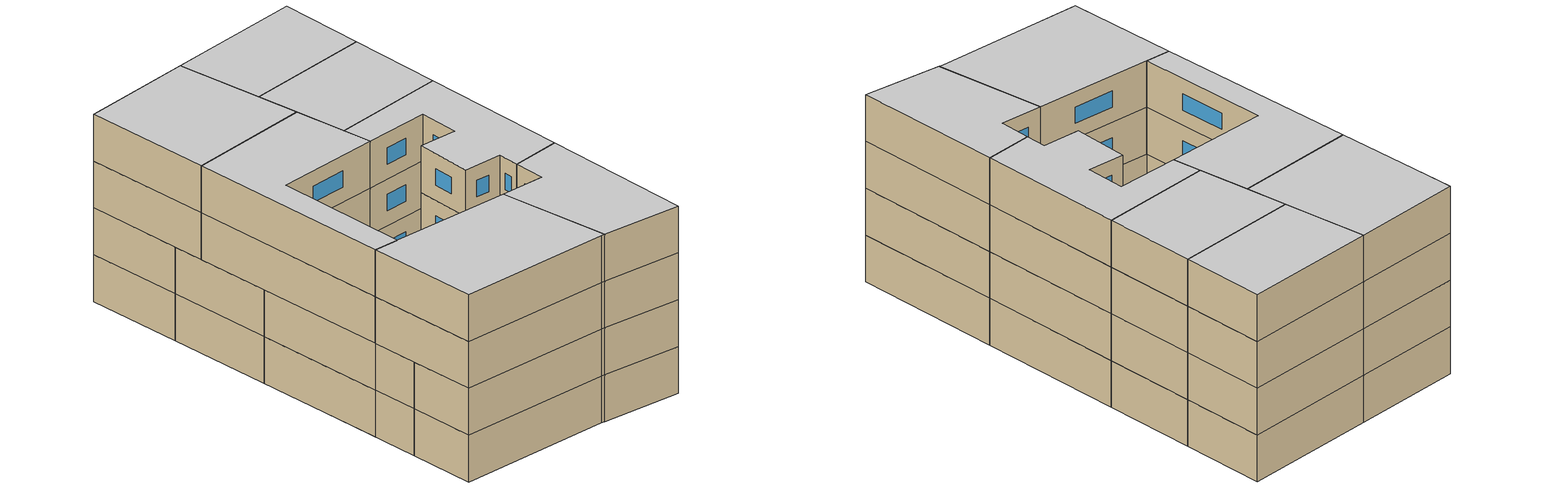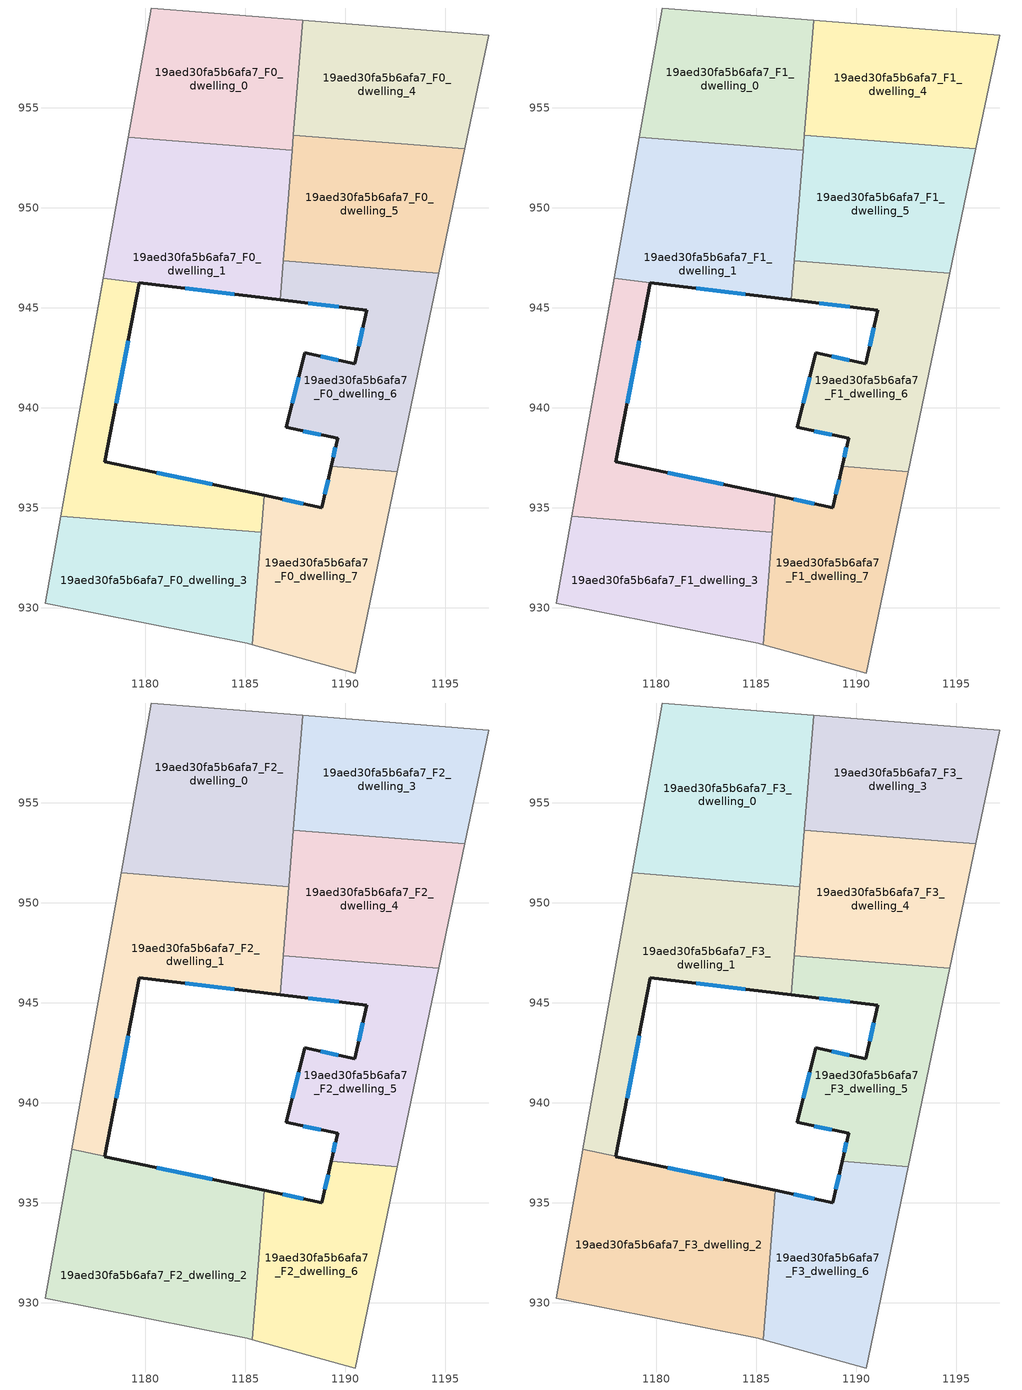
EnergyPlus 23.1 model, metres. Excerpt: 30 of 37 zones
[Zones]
19aed30fa5b6afa7_F0_dwelling_0
 floor ground (EU_floor_Construction): 1187.86,959.38 1187.34,952.88 1179.14,953.54 1180.29,960 z0
 wall adiabatic (EU_wall_Construction): 1187.86,959.38 1180.29,960 1179.14,953.54 z0:3
 wall to 19aed30fa5b6afa7_F0_dwelling_1 (EU_wall_Construction): 1179.14,953.54 1187.34,952.88 z0:3
 wall to 19aed30fa5b6afa7_F0_dwelling_4 (EU_wall_Construction): 1187.4,953.64 1187.86,959.38 z0:3
 wall to 19aed30fa5b6afa7_F0_dwelling_5 (EU_wall_Construction): 1187.34,952.88 1187.4,953.64 z0:3
19aed30fa5b6afa7_F0_dwelling_1
 floor ground (EU_floor_Construction): 1187.34,952.88 1186.73,945.41 1179.7,946.27 1177.9,946.48 1176.32,937.66 1179.14,953.54 z0
 wall outside (EU_wall_Construction): 1179.7,946.27 1186.73,945.41 z0:3
 wall to 19aed30fa5b6afa7_F0_dwelling_2 (EU_wall_Construction): 1177.9,946.48 1179.7,946.26 z0:3
 wall adiabatic (EU_wall_Construction): 1176.32,937.66 1177.9,946.48 / 1179.14,953.54 1176.32,937.67 z0:3
 wall to 19aed30fa5b6afa7_F0_dwelling_5 (EU_wall_Construction): 1186.89,947.37 1187.34,952.88 z0:3
 wall to 19aed30fa5b6afa7_F0_dwelling_6 (EU_wall_Construction): 1186.73,945.41 1186.89,947.37 z0:3
 window (EU_Window_Construction): 1181.99,945.99 1184.45,945.69 z0.98:2.02
19aed30fa5b6afa7_F0_dwelling_2
 floor ground (EU_floor_Construction): 1179.7,946.26 1177.97,937.32 1185.94,935.63 1185.79,933.78 1175.78,934.59 1177.9,946.48 z0
 wall outside (EU_wall_Construction): 1185.94,935.63 1177.97,937.32 1179.7,946.26 z0:3
 wall to 19aed30fa5b6afa7_F0_dwelling_3 (EU_wall_Construction): 1175.78,934.59 1185.79,933.78 z0:3
 wall adiabatic (EU_wall_Construction): 1177.9,946.48 1175.78,934.59 z0:3
 wall to 19aed30fa5b6afa7_F0_dwelling_7 (EU_wall_Construction): 1185.79,933.78 1185.94,935.63 z0:3
 window (EU_Window_Construction): 1178.53,940.23 1179.14,943.35 / 1183.35,936.18 1180.56,936.77 z0.98:2.02
19aed30fa5b6afa7_F0_dwelling_3
 floor ground (EU_floor_Construction): 1185.79,933.78 1185.34,928.16 1185.08,928.23 1175,930.24 1175.78,934.59 z0
 wall adiabatic (EU_wall_Construction): 1175.78,934.59 1175,930.24 1185.08,928.23 1185.34,928.16 z0:3
 wall to 19aed30fa5b6afa7_F0_dwelling_7 (EU_wall_Construction): 1185.34,928.16 1185.79,933.78 z0:3
19aed30fa5b6afa7_F0_dwelling_4
 floor ground (EU_floor_Construction): 1197.15,958.63 1195.96,952.95 1187.4,953.64 1187.86,959.38 z0
 wall adiabatic (EU_wall_Construction): 1195.96,952.95 1197.15,958.63 1187.86,959.38 z0:3
 wall to 19aed30fa5b6afa7_F0_dwelling_5 (EU_wall_Construction): 1187.4,953.64 1195.96,952.95 z0:3
19aed30fa5b6afa7_F0_dwelling_5
 floor ground (EU_floor_Construction): 1195.96,952.95 1194.66,946.74 1186.89,947.37 1187.4,953.64 z0
 wall adiabatic (EU_wall_Construction): 1194.66,946.74 1195.96,952.95 z0:3
 wall to 19aed30fa5b6afa7_F0_dwelling_6 (EU_wall_Construction): 1186.89,947.37 1194.66,946.74 z0:3
19aed30fa5b6afa7_F0_dwelling_6
 floor ground (EU_floor_Construction): 1194.66,946.74 1192.59,936.82 1189.29,937.08 1189.6,938.47 1187.05,939.03 1187.95,942.75 1190.46,942.22 1191.07,944.88 1186.73,945.41 1186.89,947.37 z0
 wall outside (EU_wall_Construction): 1186.73,945.41 1191.07,944.88 1190.46,942.22 1187.95,942.75 1187.05,939.03 1189.6,938.47 1189.29,937.08 z0:3
 wall adiabatic (EU_wall_Construction): 1192.59,936.82 1194.66,946.74 z0:3
 wall to 19aed30fa5b6afa7_F0_dwelling_7 (EU_wall_Construction): 1189.29,937.08 1192.59,936.82 z0:3
 window (EU_Window_Construction): 1187.88,938.85 1188.77,938.65 / 1187.66,941.54 1187.34,940.24 / 1189.64,942.39 1188.77,942.58 / 1190.87,944.01 1190.66,943.08 / 1188.14,945.23 1189.66,945.05 / 1189.5,938.02 1189.39,937.54 z0.98:2.02
19aed30fa5b6afa7_F0_dwelling_7
 floor ground (EU_floor_Construction): 1192.59,936.82 1190.48,926.75 1185.34,928.16 1185.94,935.63 1188.81,935.02 1189.29,937.08 z0
 wall outside (EU_wall_Construction): 1189.29,937.08 1188.81,935.02 1185.94,935.63 z0:3
 wall adiabatic (EU_wall_Construction): 1185.34,928.16 1190.48,926.75 1192.59,936.82 z0:3
 window (EU_Window_Construction): 1187.88,935.22 1186.88,935.43 / 1189.13,936.41 1188.97,935.69 z0.98:2.02
19aed30fa5b6afa7_F1_dwelling_0
 floor to 19aed30fa5b6afa7_F0_dwelling_0 (EU_floor_Construction): 1187.86,959.38 1187.34,952.88 1179.14,953.54 1180.29,960 z3
 wall adiabatic (EU_wall_Construction): 1187.86,959.38 1180.29,960 1179.14,953.54 z3:6
 wall to 19aed30fa5b6afa7_F1_dwelling_1 (EU_wall_Construction): 1179.14,953.54 1187.34,952.88 z3:6
 wall to 19aed30fa5b6afa7_F1_dwelling_4 (EU_wall_Construction): 1187.4,953.64 1187.86,959.38 z3:6
 wall to 19aed30fa5b6afa7_F1_dwelling_5 (EU_wall_Construction): 1187.34,952.88 1187.4,953.64 z3:6
19aed30fa5b6afa7_F1_dwelling_1
 floor to 19aed30fa5b6afa7_F0_dwelling_1 (EU_floor_Construction): 1187.34,952.88 1186.73,945.41 1179.7,946.26 1177.9,946.48 1176.32,937.67 1179.14,953.54 z3
 wall outside (EU_wall_Construction): 1179.7,946.27 1186.73,945.41 z3:6
 wall to 19aed30fa5b6afa7_F1_dwelling_2 (EU_wall_Construction): 1177.9,946.48 1179.7,946.26 z3:6
 wall adiabatic (EU_wall_Construction): 1176.32,937.66 1177.9,946.48 / 1179.14,953.54 1176.32,937.67 z3:6
 wall to 19aed30fa5b6afa7_F1_dwelling_5 (EU_wall_Construction): 1186.89,947.37 1187.34,952.88 z3:6
 wall to 19aed30fa5b6afa7_F1_dwelling_6 (EU_wall_Construction): 1186.73,945.41 1186.89,947.37 z3:6
 window (EU_Window_Construction): 1181.99,945.99 1184.45,945.69 z3.98:5.02
19aed30fa5b6afa7_F1_dwelling_2
 floor to 19aed30fa5b6afa7_F0_dwelling_2 (EU_floor_Construction): 1179.7,946.26 1177.97,937.32 1185.94,935.63 1185.79,933.78 1175.78,934.59 1177.9,946.48 z3
 wall outside (EU_wall_Construction): 1185.94,935.63 1177.97,937.32 1179.7,946.26 z3:6
 wall to 19aed30fa5b6afa7_F1_dwelling_3 (EU_wall_Construction): 1175.78,934.59 1185.79,933.78 z3:6
 wall adiabatic (EU_wall_Construction): 1177.9,946.48 1175.78,934.59 z3:6
 wall to 19aed30fa5b6afa7_F1_dwelling_7 (EU_wall_Construction): 1185.79,933.78 1185.94,935.63 z3:6
 window (EU_Window_Construction): 1178.53,940.23 1179.14,943.35 / 1183.35,936.18 1180.56,936.77 z3.98:5.02
19aed30fa5b6afa7_F1_dwelling_3
 floor to 19aed30fa5b6afa7_F0_dwelling_3 (EU_floor_Construction): 1185.79,933.78 1185.34,928.16 1185.08,928.23 1175,930.24 1175.78,934.59 z3
 wall adiabatic (EU_wall_Construction): 1175.78,934.59 1175,930.24 1185.08,928.23 1185.34,928.16 z3:6
 wall to 19aed30fa5b6afa7_F1_dwelling_7 (EU_wall_Construction): 1185.34,928.16 1185.79,933.78 z3:6
19aed30fa5b6afa7_F1_dwelling_4
 floor to 19aed30fa5b6afa7_F0_dwelling_4 (EU_floor_Construction): 1197.15,958.63 1195.96,952.95 1187.4,953.64 1187.86,959.38 z3
 wall adiabatic (EU_wall_Construction): 1195.96,952.95 1197.15,958.63 1187.86,959.38 z3:6
 wall to 19aed30fa5b6afa7_F1_dwelling_5 (EU_wall_Construction): 1187.4,953.64 1195.96,952.95 z3:6
19aed30fa5b6afa7_F1_dwelling_5
 floor to 19aed30fa5b6afa7_F0_dwelling_5 (EU_floor_Construction): 1195.96,952.95 1194.66,946.74 1186.89,947.37 1187.4,953.64 z3
 wall adiabatic (EU_wall_Construction): 1194.66,946.74 1195.96,952.95 z3:6
 wall to 19aed30fa5b6afa7_F1_dwelling_6 (EU_wall_Construction): 1186.89,947.37 1194.66,946.74 z3:6
19aed30fa5b6afa7_F1_dwelling_6
 floor to 19aed30fa5b6afa7_F0_dwelling_6 (EU_floor_Construction): 1194.66,946.74 1192.59,936.82 1189.29,937.08 1189.6,938.47 1187.05,939.03 1187.95,942.75 1190.46,942.22 1191.07,944.88 1186.73,945.41 1186.89,947.37 z3
 wall outside (EU_wall_Construction): 1186.73,945.41 1191.07,944.88 1190.46,942.22 1187.95,942.75 1187.05,939.03 1189.6,938.47 1189.29,937.08 z3:6
 wall adiabatic (EU_wall_Construction): 1192.59,936.82 1194.66,946.74 z3:6
 wall to 19aed30fa5b6afa7_F1_dwelling_7 (EU_wall_Construction): 1189.29,937.08 1192.59,936.82 z3:6
 window (EU_Window_Construction): 1187.88,938.85 1188.77,938.65 / 1187.66,941.54 1187.34,940.24 / 1189.64,942.39 1188.77,942.58 / 1190.87,944.01 1190.66,943.08 / 1188.14,945.23 1189.66,945.05 / 1189.5,938.02 1189.39,937.54 z3.98:5.02
19aed30fa5b6afa7_F1_dwelling_7
 floor to 19aed30fa5b6afa7_F0_dwelling_7 (EU_floor_Construction): 1192.59,936.82 1190.48,926.75 1185.34,928.16 1185.94,935.63 1188.81,935.02 1189.29,937.08 z3
 wall outside (EU_wall_Construction): 1189.29,937.08 1188.81,935.02 1185.94,935.63 z3:6
 wall adiabatic (EU_wall_Construction): 1185.34,928.16 1190.48,926.75 1192.59,936.82 z3:6
 window (EU_Window_Construction): 1187.88,935.22 1186.88,935.43 / 1189.13,936.41 1188.97,935.69 z3.98:5.02
19aed30fa5b6afa7_F2_dwelling_0
 floor to 19aed30fa5b6afa7_F1_dwelling_0 (EU_floor_Construction): 1187.86,959.38 1187.34,952.88 1179.14,953.54 1180.29,960 z6
 floor to 19aed30fa5b6afa7_F1_dwelling_1 (EU_floor_Construction): 1187.34,952.88 1187.17,950.82 1178.78,951.5 1179.14,953.54 z6
 wall adiabatic (EU_wall_Construction): 1187.86,959.38 1180.29,960 1178.78,951.5 z6:9
 wall to 19aed30fa5b6afa7_F2_dwelling_1 (EU_wall_Construction): 1178.78,951.5 1187.17,950.82 z6:9
 wall to 19aed30fa5b6afa7_F2_dwelling_3 (EU_wall_Construction): 1187.4,953.64 1187.86,959.38 z6:9
 wall to 19aed30fa5b6afa7_F2_dwelling_4 (EU_wall_Construction): 1187.17,950.82 1187.4,953.64 z6:9
19aed30fa5b6afa7_F2_dwelling_1
 floor to 19aed30fa5b6afa7_F1_dwelling_1 (EU_floor_Construction): 1187.17,950.82 1186.73,945.41 1177.9,946.48 1176.35,937.84 1178.78,951.5 z6
 floor to 19aed30fa5b6afa7_F1_dwelling_2 (EU_floor_Construction): 1179.7,946.26 1177.97,937.32 1176.32,937.67 1177.9,946.48 z6
 wall outside (EU_wall_Construction): 1177.97,937.32 1179.7,946.27 1186.73,945.41 z6:9
 wall adiabatic (EU_wall_Construction): 1178.78,951.5 1176.32,937.67 z6:9
 wall to 19aed30fa5b6afa7_F2_dwelling_2 (EU_wall_Construction): 1176.32,937.67 1177.97,937.32 z6:9
 wall to 19aed30fa5b6afa7_F2_dwelling_4 (EU_wall_Construction): 1186.89,947.37 1187.17,950.82 z6:9
 wall to 19aed30fa5b6afa7_F2_dwelling_5 (EU_wall_Construction): 1186.73,945.41 1186.89,947.37 z6:9
 window (EU_Window_Construction): 1181.99,945.99 1184.45,945.69 / 1178.53,940.23 1179.14,943.36 z6.98:8.02
19aed30fa5b6afa7_F2_dwelling_2
 floor to 19aed30fa5b6afa7_F1_dwelling_3 (EU_floor_Construction): 1185.79,933.78 1185.34,928.16 1185.08,928.23 1175,930.24 1175.78,934.59 z6
 floor to 19aed30fa5b6afa7_F1_dwelling_2 (EU_floor_Construction): 1185.94,935.63 1185.79,933.78 1175.78,934.59 1176.32,937.67 z6
 wall outside (EU_wall_Construction): 1185.94,935.63 1177.97,937.32 z6:9
 wall to 19aed30fa5b6afa7_F2_dwelling_6 (EU_wall_Construction): 1185.34,928.16 1185.94,935.63 z6:9
 wall adiabatic (EU_wall_Construction): 1176.32,937.67 1175,930.24 1185.08,928.23 1185.34,928.16 z6:9
 window (EU_Window_Construction): 1183.35,936.18 1180.56,936.77 z6.98:8.02
19aed30fa5b6afa7_F2_dwelling_3
 floor to 19aed30fa5b6afa7_F1_dwelling_4 (EU_floor_Construction): 1197.15,958.63 1195.96,952.95 1187.4,953.64 1187.86,959.38 z6
 wall adiabatic (EU_wall_Construction): 1195.96,952.95 1197.15,958.63 1187.86,959.38 z6:9
 wall to 19aed30fa5b6afa7_F2_dwelling_4 (EU_wall_Construction): 1187.4,953.64 1195.96,952.95 z6:9
19aed30fa5b6afa7_F2_dwelling_4
 floor to 19aed30fa5b6afa7_F1_dwelling_5 (EU_floor_Construction): 1195.96,952.95 1194.66,946.74 1186.89,947.37 1187.4,953.64 z6
 wall adiabatic (EU_wall_Construction): 1194.66,946.74 1195.96,952.95 z6:9
 wall to 19aed30fa5b6afa7_F2_dwelling_5 (EU_wall_Construction): 1186.89,947.37 1194.66,946.74 z6:9
19aed30fa5b6afa7_F2_dwelling_5
 floor to 19aed30fa5b6afa7_F1_dwelling_6 (EU_floor_Construction): 1194.66,946.74 1192.59,936.82 1189.29,937.08 1189.6,938.47 1187.05,939.03 1187.95,942.75 1190.46,942.22 1191.07,944.88 1186.73,945.41 1186.89,947.37 z6
 wall outside (EU_wall_Construction): 1186.73,945.41 1191.07,944.88 1190.46,942.22 1187.95,942.75 1187.05,939.03 1189.6,938.47 1189.29,937.08 z6:9
 wall adiabatic (EU_wall_Construction): 1192.59,936.82 1194.66,946.74 z6:9
 wall to 19aed30fa5b6afa7_F2_dwelling_6 (EU_wall_Construction): 1189.29,937.08 1192.59,936.82 z6:9
 window (EU_Window_Construction): 1187.88,938.85 1188.77,938.65 / 1187.66,941.54 1187.34,940.24 / 1189.64,942.39 1188.77,942.58 / 1190.87,944.01 1190.66,943.08 / 1188.14,945.23 1189.66,945.05 / 1189.5,938.02 1189.39,937.54 z6.98:8.02
19aed30fa5b6afa7_F2_dwelling_6
 floor to 19aed30fa5b6afa7_F1_dwelling_7 (EU_floor_Construction): 1192.59,936.82 1190.48,926.75 1185.34,928.16 1185.94,935.63 1188.81,935.02 1189.29,937.08 z6
 wall outside (EU_wall_Construction): 1189.29,937.08 1188.81,935.02 1185.94,935.63 z6:9
 wall adiabatic (EU_wall_Construction): 1185.34,928.16 1190.48,926.75 1192.59,936.82 z6:9
 window (EU_Window_Construction): 1187.88,935.22 1186.88,935.43 / 1189.13,936.41 1188.97,935.69 z6.98:8.02
19aed30fa5b6afa7_F3_dwelling_0
 floor to 19aed30fa5b6afa7_F2_dwelling_0 (EU_floor_Construction): 1187.86,959.38 1187.17,950.82 1178.78,951.5 1180.29,960 z9
 wall adiabatic (EU_wall_Construction): 1187.86,959.38 1180.29,960 1178.78,951.5 z9:12
 wall to 19aed30fa5b6afa7_F3_dwelling_1 (EU_wall_Construction): 1178.78,951.5 1187.17,950.82 z9:12
 wall to 19aed30fa5b6afa7_F3_dwelling_3 (EU_wall_Construction): 1187.4,953.64 1187.86,959.38 z9:12
 wall to 19aed30fa5b6afa7_F3_dwelling_4 (EU_wall_Construction): 1187.17,950.82 1187.4,953.64 z9:12
 ceiling to 19aed30fa5b6afa7_F4_dwelling_0 (EU_floor_Construction): 1187.17,950.82 1187.86,959.38 1180.29,960 1178.78,951.5 z12
19aed30fa5b6afa7_F3_dwelling_1
 floor to 19aed30fa5b6afa7_F2_dwelling_1 (EU_floor_Construction): 1187.17,950.82 1186.73,945.41 1179.7,946.27 1177.97,937.32 1176.32,937.67 1178.78,951.5 z9
 wall outside (EU_wall_Construction): 1177.97,937.32 1179.7,946.27 1186.73,945.41 z9:12
 wall adiabatic (EU_wall_Construction): 1178.78,951.5 1176.32,937.67 z9:12
 wall to 19aed30fa5b6afa7_F3_dwelling_2 (EU_wall_Construction): 1176.32,937.67 1177.97,937.32 z9:12
 wall to 19aed30fa5b6afa7_F3_dwelling_4 (EU_wall_Construction): 1186.89,947.37 1187.17,950.82 z9:12
 wall to 19aed30fa5b6afa7_F3_dwelling_5 (EU_wall_Construction): 1186.73,945.41 1186.89,947.37 z9:12
 window (EU_Window_Construction): 1181.99,945.99 1184.45,945.69 / 1178.53,940.23 1179.14,943.36 z9.98:11.02
 ceiling to 19aed30fa5b6afa7_F4_dwelling_1 (EU_floor_Construction): 1186.73,945.41 1187.17,950.82 1178.78,951.5 1176.32,937.67 1177.97,937.32 1179.7,946.27 z12
19aed30fa5b6afa7_F3_dwelling_2
 floor to 19aed30fa5b6afa7_F2_dwelling_2 (EU_floor_Construction): 1185.94,935.63 1185.34,928.16 1185.08,928.23 1175,930.24 1176.32,937.67 z9
 wall outside (EU_wall_Construction): 1185.94,935.63 1177.97,937.32 z9:12
 wall to 19aed30fa5b6afa7_F3_dwelling_6 (EU_wall_Construction): 1185.34,928.16 1185.94,935.63 z9:12
 wall adiabatic (EU_wall_Construction): 1176.32,937.67 1175,930.24 1185.08,928.23 1185.34,928.16 z9:12
 window (EU_Window_Construction): 1183.35,936.18 1180.56,936.77 z9.98:11.02
 ceiling to 19aed30fa5b6afa7_F4_dwelling_2 (EU_floor_Construction): 1185.34,928.16 1185.94,935.63 1176.32,937.67 1175,930.24 1185.08,928.23 z12
19aed30fa5b6afa7_F3_dwelling_3
 floor to 19aed30fa5b6afa7_F2_dwelling_3 (EU_floor_Construction): 1197.15,958.63 1195.96,952.95 1187.4,953.64 1187.86,959.38 z9
 wall adiabatic (EU_wall_Construction): 1195.96,952.95 1197.15,958.63 1187.86,959.38 z9:12
 wall to 19aed30fa5b6afa7_F3_dwelling_4 (EU_wall_Construction): 1187.4,953.64 1195.96,952.95 z9:12
 ceiling to 19aed30fa5b6afa7_F4_dwelling_3 (EU_floor_Construction): 1195.96,952.95 1197.15,958.63 1187.86,959.38 1187.4,953.64 z12
19aed30fa5b6afa7_F3_dwelling_4
 floor to 19aed30fa5b6afa7_F2_dwelling_4 (EU_floor_Construction): 1195.96,952.95 1194.66,946.74 1186.89,947.37 1187.4,953.64 z9
 wall adiabatic (EU_wall_Construction): 1194.66,946.74 1195.96,952.95 z9:12
 wall to 19aed30fa5b6afa7_F3_dwelling_5 (EU_wall_Construction): 1186.89,947.37 1194.66,946.74 z9:12
 ceiling to 19aed30fa5b6afa7_F4_dwelling_4 (EU_floor_Construction): 1194.66,946.74 1195.96,952.95 1187.4,953.64 1186.89,947.37 z12
19aed30fa5b6afa7_F3_dwelling_5
 floor to 19aed30fa5b6afa7_F2_dwelling_5 (EU_floor_Construction): 1194.66,946.74 1192.59,936.82 1189.29,937.08 1189.6,938.47 1187.05,939.03 1187.95,942.75 1190.46,942.22 1191.07,944.88 1186.73,945.41 1186.89,947.37 z9
 wall outside (EU_wall_Construction): 1186.73,945.41 1191.07,944.88 1190.46,942.22 1187.95,942.75 1187.05,939.03 1189.6,938.47 1189.29,937.08 z9:12
 wall adiabatic (EU_wall_Construction): 1192.59,936.82 1194.66,946.74 z9:12
 wall to 19aed30fa5b6afa7_F3_dwelling_6 (EU_wall_Construction): 1189.29,937.08 1192.59,936.82 z9:12
 window (EU_Window_Construction): 1187.88,938.85 1188.77,938.65 / 1187.66,941.54 1187.34,940.24 / 1189.64,942.39 1188.77,942.58 / 1190.87,944.01 1190.66,943.08 / 1188.14,945.23 1189.66,945.05 / 1189.5,938.02 1189.39,937.54 z9.98:11.02
 ceiling to 19aed30fa5b6afa7_F4_dwelling_5 (EU_floor_Construction): 1192.59,936.82 1194.66,946.74 1186.89,947.37 1186.73,945.41 1191.07,944.88 1190.46,942.22 1187.95,942.75 1187.05,939.03 1189.6,938.47 1189.29,937.08 z12
19aed30fa5b6afa7_F3_dwelling_6
 floor to 19aed30fa5b6afa7_F2_dwelling_6 (EU_floor_Construction): 1192.59,936.82 1190.48,926.75 1185.34,928.16 1185.94,935.63 1188.81,935.02 1189.29,937.08 z9
 wall outside (EU_wall_Construction): 1189.29,937.08 1188.81,935.02 1185.94,935.63 z9:12
 wall adiabatic (EU_wall_Construction): 1185.34,928.16 1190.48,926.75 1192.59,936.82 z9:12
 window (EU_Window_Construction): 1187.88,935.22 1186.88,935.43 / 1189.13,936.41 1188.97,935.69 z9.98:11.02
 ceiling to 19aed30fa5b6afa7_F4_dwelling_6 (EU_floor_Construction): 1190.48,926.75 1192.59,936.82 1189.29,937.08 1188.81,935.02 1185.94,935.63 1185.34,928.16 z12
[Building]
EU S2 Campaign: North Axis=0; Terrain=City; Solar Distribution=FullExterior
[Site:Location]
Bologna: Latitude=44.5; Longitude=11.25; Time Zone=1; Elevation=37
[SizingPeriod:WeatherFileDays]
AnnualSizingPeriod: Begin Month=1; Begin Day of Month=1; End Month=12; End Day of Month=31; Day of Week for Start Day=Monday; Use Weather File Daylight Saving Period=No; Use Weather File Rain and Snow Indicators=No
[MATERIAL]
EU_InternalMass_Material: Roughness=MediumRough; Thickness=0.1; Conductivity=1; Density=1800; Specific Heat=900; Thermal Absorptance=0.9; Solar Absorptance=0.7; Visible Absorptance=0.7
[MATERIAL:NOMASS] Roughness=MediumRough; Thermal Absorptance=0.9; Solar Absorptance=0.7; Visible Absorptance=0.7
Name | Thermal Resistance
EU_wall_NoMass | 0.905828
EU_floor_NoMass | 0.67114
[WINDOWMATERIAL:SIMPLEGLAZINGSYSTEM]
EU_Window_SimpleGlazing: UFactor=4.52486; Solar Heat Gain Coefficient=0.85; Visible Transmittance=0.85
[CONSTRUCTION]
EU_wall_Construction: EU_wall_NoMass
EU_floor_Construction: EU_floor_NoMass
EU_Window_Construction: EU_Window_SimpleGlazing
EU_InternalMass_Construction: EU_InternalMass_Material
[ZONE] Type=1; Multiplier=1; Ceiling Height=autocalculate; Floor Area=autocalculate; Part of Total Floor Area=Yes
Name | Volume
19aed30fa5b6afa7_F0_dwelling_0; 19aed30fa5b6afa7_F1_dwelling_0 | 154.75
19aed30fa5b6afa7_F2_dwelling_0; 19aed30fa5b6afa7_F3_dwelling_0 | 206.33
19aed30fa5b6afa7_F0_dwelling_1 | 188.099
19aed30fa5b6afa7_F1_dwelling_1 | 188.111
19aed30fa5b6afa7_F2_dwelling_1; 19aed30fa5b6afa7_F3_dwelling_1 | 183.916
19aed30fa5b6afa7_F0_dwelling_2; 19aed30fa5b6afa7_F1_dwelling_2 | 121.356
19aed30fa5b6afa7_F2_dwelling_2; 19aed30fa5b6afa7_F3_dwelling_2 | 228.714
19aed30fa5b6afa7_F0_dwelling_3; 19aed30fa5b6afa7_F1_dwelling_3 | 154.742
19aed30fa5b6afa7_F2_dwelling_3; 19aed30fa5b6afa7_F3_dwelling_3; 19aed30fa5b6afa7_F0_dwelling_4; 19aed30fa5b6afa7_F1_dwelling_4 | 154.755
19aed30fa5b6afa7_F2_dwelling_4; 19aed30fa5b6afa7_F3_dwelling_4; 19aed30fa5b6afa7_F0_dwelling_5; 19aed30fa5b6afa7_F1_dwelling_5 | 154.731
19aed30fa5b6afa7_F2_dwelling_5; 19aed30fa5b6afa7_F3_dwelling_5; 19aed30fa5b6afa7_F0_dwelling_6; 19aed30fa5b6afa7_F1_dwelling_6 | 154.752
19aed30fa5b6afa7_F2_dwelling_6; 19aed30fa5b6afa7_F3_dwelling_6; 19aed30fa5b6afa7_F0_dwelling_7; 19aed30fa5b6afa7_F1_dwelling_7 | 154.746
[INTERNALMASS] Construction=EU_InternalMass_Construction
Name | Zone or ZoneList | Surface Area
19aed30fa5b6afa7_F0_dwelling_0_EU_InternalMass | 19aed30fa5b6afa7_F0_dwelling_0 | 51.5836
19aed30fa5b6afa7_F0_dwelling_1_EU_InternalMass | 19aed30fa5b6afa7_F0_dwelling_1 | 62.726
19aed30fa5b6afa7_F0_dwelling_2_EU_InternalMass | 19aed30fa5b6afa7_F0_dwelling_2 | 40.4386
19aed30fa5b6afa7_F0_dwelling_3_EU_InternalMass | 19aed30fa5b6afa7_F0_dwelling_3 | 51.5801
19aed30fa5b6afa7_F0_dwelling_4_EU_InternalMass | 19aed30fa5b6afa7_F0_dwelling_4 | 51.585
19aed30fa5b6afa7_F0_dwelling_5_EU_InternalMass | 19aed30fa5b6afa7_F0_dwelling_5 | 51.577
19aed30fa5b6afa7_F0_dwelling_6_EU_InternalMass | 19aed30fa5b6afa7_F0_dwelling_6 | 51.5841
19aed30fa5b6afa7_F0_dwelling_7_EU_InternalMass | 19aed30fa5b6afa7_F0_dwelling_7 | 51.5819
19aed30fa5b6afa7_F1_dwelling_0_EU_InternalMass | 19aed30fa5b6afa7_F1_dwelling_0 | 51.5836
19aed30fa5b6afa7_F1_dwelling_1_EU_InternalMass | 19aed30fa5b6afa7_F1_dwelling_1 | 62.726
19aed30fa5b6afa7_F1_dwelling_2_EU_InternalMass | 19aed30fa5b6afa7_F1_dwelling_2 | 40.4386
19aed30fa5b6afa7_F1_dwelling_3_EU_InternalMass | 19aed30fa5b6afa7_F1_dwelling_3 | 51.5801
19aed30fa5b6afa7_F1_dwelling_4_EU_InternalMass | 19aed30fa5b6afa7_F1_dwelling_4 | 51.585
19aed30fa5b6afa7_F1_dwelling_5_EU_InternalMass | 19aed30fa5b6afa7_F1_dwelling_5 | 51.577
19aed30fa5b6afa7_F1_dwelling_6_EU_InternalMass | 19aed30fa5b6afa7_F1_dwelling_6 | 51.5841
19aed30fa5b6afa7_F1_dwelling_7_EU_InternalMass | 19aed30fa5b6afa7_F1_dwelling_7 | 51.5819
19aed30fa5b6afa7_F2_dwelling_0_EU_InternalMass | 19aed30fa5b6afa7_F2_dwelling_0 | 68.7767
19aed30fa5b6afa7_F2_dwelling_1_EU_InternalMass | 19aed30fa5b6afa7_F2_dwelling_1 | 61.3055
19aed30fa5b6afa7_F2_dwelling_2_EU_InternalMass | 19aed30fa5b6afa7_F2_dwelling_2 | 76.2432
19aed30fa5b6afa7_F2_dwelling_3_EU_InternalMass | 19aed30fa5b6afa7_F2_dwelling_3 | 51.585
19aed30fa5b6afa7_F2_dwelling_4_EU_InternalMass | 19aed30fa5b6afa7_F2_dwelling_4 | 51.577
19aed30fa5b6afa7_F2_dwelling_5_EU_InternalMass | 19aed30fa5b6afa7_F2_dwelling_5 | 51.5841
19aed30fa5b6afa7_F2_dwelling_6_EU_InternalMass | 19aed30fa5b6afa7_F2_dwelling_6 | 51.5819
19aed30fa5b6afa7_F3_dwelling_0_EU_InternalMass | 19aed30fa5b6afa7_F3_dwelling_0 | 68.7767
19aed30fa5b6afa7_F3_dwelling_1_EU_InternalMass | 19aed30fa5b6afa7_F3_dwelling_1 | 61.3055
19aed30fa5b6afa7_F3_dwelling_2_EU_InternalMass | 19aed30fa5b6afa7_F3_dwelling_2 | 76.2432
19aed30fa5b6afa7_F3_dwelling_3_EU_InternalMass | 19aed30fa5b6afa7_F3_dwelling_3 | 51.585
19aed30fa5b6afa7_F3_dwelling_4_EU_InternalMass | 19aed30fa5b6afa7_F3_dwelling_4 | 51.577
19aed30fa5b6afa7_F3_dwelling_5_EU_InternalMass | 19aed30fa5b6afa7_F3_dwelling_5 | 51.5841
19aed30fa5b6afa7_F3_dwelling_6_EU_InternalMass | 19aed30fa5b6afa7_F3_dwelling_6 | 51.5819
[OTHEREQUIPMENT] Fuel Type=Electricity; Design Level Calculation Method=Watts/Area; Power per Zone Floor Area=1; Fraction Latent=0; Fraction Radiant=0; Fraction Lost=0; Carbon Dioxide Generation Rate=0; EndUse Subcategory=EU_Step8_InternalGains
Name | Zone or ZoneList or Space or SpaceList | Schedule
EU_Step8_InternalGain_19aed30fa5b6afa7_F0_dwelling_0_f000 | 19aed30fa5b6afa7_F0_dwelling_0 | EU_Step8_GainSchedule_19aed30fa5b6afa7_F0_dwelling_0_f000
EU_Step8_InternalGain_19aed30fa5b6afa7_F0_dwelling_1_f000 | 19aed30fa5b6afa7_F0_dwelling_1 | EU_Step8_GainSchedule_19aed30fa5b6afa7_F0_dwelling_1_f000
EU_Step8_InternalGain_19aed30fa5b6afa7_F0_dwelling_2_f000 | 19aed30fa5b6afa7_F0_dwelling_2 | EU_Step8_GainSchedule_19aed30fa5b6afa7_F0_dwelling_2_f000
EU_Step8_InternalGain_19aed30fa5b6afa7_F0_dwelling_3_f000 | 19aed30fa5b6afa7_F0_dwelling_3 | EU_Step8_GainSchedule_19aed30fa5b6afa7_F0_dwelling_3_f000
EU_Step8_InternalGain_19aed30fa5b6afa7_F0_dwelling_4_f000 | 19aed30fa5b6afa7_F0_dwelling_4 | EU_Step8_GainSchedule_19aed30fa5b6afa7_F0_dwelling_4_f000
EU_Step8_InternalGain_19aed30fa5b6afa7_F0_dwelling_5_f000 | 19aed30fa5b6afa7_F0_dwelling_5 | EU_Step8_GainSchedule_19aed30fa5b6afa7_F0_dwelling_5_f000
EU_Step8_InternalGain_19aed30fa5b6afa7_F0_dwelling_6_f000 | 19aed30fa5b6afa7_F0_dwelling_6 | EU_Step8_GainSchedule_19aed30fa5b6afa7_F0_dwelling_6_f000
EU_Step8_InternalGain_19aed30fa5b6afa7_F0_dwelling_7_f000 | 19aed30fa5b6afa7_F0_dwelling_7 | EU_Step8_GainSchedule_19aed30fa5b6afa7_F0_dwelling_7_f000
EU_Step8_InternalGain_19aed30fa5b6afa7_F1_dwelling_0_f000 | 19aed30fa5b6afa7_F1_dwelling_0 | EU_Step8_GainSchedule_19aed30fa5b6afa7_F1_dwelling_0_f000
EU_Step8_InternalGain_19aed30fa5b6afa7_F1_dwelling_1_f000 | 19aed30fa5b6afa7_F1_dwelling_1 | EU_Step8_GainSchedule_19aed30fa5b6afa7_F1_dwelling_1_f000
EU_Step8_InternalGain_19aed30fa5b6afa7_F1_dwelling_2_f000 | 19aed30fa5b6afa7_F1_dwelling_2 | EU_Step8_GainSchedule_19aed30fa5b6afa7_F1_dwelling_2_f000
EU_Step8_InternalGain_19aed30fa5b6afa7_F1_dwelling_3_f000 | 19aed30fa5b6afa7_F1_dwelling_3 | EU_Step8_GainSchedule_19aed30fa5b6afa7_F1_dwelling_3_f000
EU_Step8_InternalGain_19aed30fa5b6afa7_F1_dwelling_4_f000 | 19aed30fa5b6afa7_F1_dwelling_4 | EU_Step8_GainSchedule_19aed30fa5b6afa7_F1_dwelling_4_f000
EU_Step8_InternalGain_19aed30fa5b6afa7_F1_dwelling_5_f000 | 19aed30fa5b6afa7_F1_dwelling_5 | EU_Step8_GainSchedule_19aed30fa5b6afa7_F1_dwelling_5_f000
EU_Step8_InternalGain_19aed30fa5b6afa7_F1_dwelling_6_f000 | 19aed30fa5b6afa7_F1_dwelling_6 | EU_Step8_GainSchedule_19aed30fa5b6afa7_F1_dwelling_6_f000
EU_Step8_InternalGain_19aed30fa5b6afa7_F1_dwelling_7_f000 | 19aed30fa5b6afa7_F1_dwelling_7 | EU_Step8_GainSchedule_19aed30fa5b6afa7_F1_dwelling_7_f000
EU_Step8_InternalGain_19aed30fa5b6afa7_F2_dwelling_0_f000 | 19aed30fa5b6afa7_F2_dwelling_0 | EU_Step8_GainSchedule_19aed30fa5b6afa7_F2_dwelling_0_f000
EU_Step8_InternalGain_19aed30fa5b6afa7_F2_dwelling_1_f000 | 19aed30fa5b6afa7_F2_dwelling_1 | EU_Step8_GainSchedule_19aed30fa5b6afa7_F2_dwelling_1_f000
EU_Step8_InternalGain_19aed30fa5b6afa7_F2_dwelling_2_f000 | 19aed30fa5b6afa7_F2_dwelling_2 | EU_Step8_GainSchedule_19aed30fa5b6afa7_F2_dwelling_2_f000
EU_Step8_InternalGain_19aed30fa5b6afa7_F2_dwelling_3_f000 | 19aed30fa5b6afa7_F2_dwelling_3 | EU_Step8_GainSchedule_19aed30fa5b6afa7_F2_dwelling_3_f000
EU_Step8_InternalGain_19aed30fa5b6afa7_F2_dwelling_4_f000 | 19aed30fa5b6afa7_F2_dwelling_4 | EU_Step8_GainSchedule_19aed30fa5b6afa7_F2_dwelling_4_f000
EU_Step8_InternalGain_19aed30fa5b6afa7_F2_dwelling_5_f000 | 19aed30fa5b6afa7_F2_dwelling_5 | EU_Step8_GainSchedule_19aed30fa5b6afa7_F2_dwelling_5_f000
EU_Step8_InternalGain_19aed30fa5b6afa7_F2_dwelling_6_f000 | 19aed30fa5b6afa7_F2_dwelling_6 | EU_Step8_GainSchedule_19aed30fa5b6afa7_F2_dwelling_6_f000
EU_Step8_InternalGain_19aed30fa5b6afa7_F3_dwelling_0_f000 | 19aed30fa5b6afa7_F3_dwelling_0 | EU_Step8_GainSchedule_19aed30fa5b6afa7_F3_dwelling_0_f000
EU_Step8_InternalGain_19aed30fa5b6afa7_F3_dwelling_1_f000 | 19aed30fa5b6afa7_F3_dwelling_1 | EU_Step8_GainSchedule_19aed30fa5b6afa7_F3_dwelling_1_f000
EU_Step8_InternalGain_19aed30fa5b6afa7_F3_dwelling_2_f000 | 19aed30fa5b6afa7_F3_dwelling_2 | EU_Step8_GainSchedule_19aed30fa5b6afa7_F3_dwelling_2_f000
EU_Step8_InternalGain_19aed30fa5b6afa7_F3_dwelling_3_f000 | 19aed30fa5b6afa7_F3_dwelling_3 | EU_Step8_GainSchedule_19aed30fa5b6afa7_F3_dwelling_3_f000
EU_Step8_InternalGain_19aed30fa5b6afa7_F3_dwelling_4_f000 | 19aed30fa5b6afa7_F3_dwelling_4 | EU_Step8_GainSchedule_19aed30fa5b6afa7_F3_dwelling_4_f000
EU_Step8_InternalGain_19aed30fa5b6afa7_F3_dwelling_5_f000 | 19aed30fa5b6afa7_F3_dwelling_5 | EU_Step8_GainSchedule_19aed30fa5b6afa7_F3_dwelling_5_f000
EU_Step8_InternalGain_19aed30fa5b6afa7_F3_dwelling_6_f000 | 19aed30fa5b6afa7_F3_dwelling_6 | EU_Step8_GainSchedule_19aed30fa5b6afa7_F3_dwelling_6_f000
[ZONEVENTILATION:DESIGNFLOWRATE] Schedule=EU_AlwaysOn; Design Flow Rate Calculation Method=AirChanges/Hour; Air Changes per Hour=0.73129; Ventilation Type=Natural; Fan Pressure Rise=0; Fan Total Efficiency=1; Constant Term Coefficient=1; Temperature Term Coefficient=0; Velocity Term Coefficient=0; Velocity Squared Term Coefficient=0; Minimum Indoor Temperature=-100; Maximum Indoor Temperature=100; Delta Temperature=-100; Minimum Outdoor Temperature=-100; Maximum Outdoor Temperature=100; Maximum Wind Speed=40
Name | Zone or ZoneList or Space or SpaceList
EU_ConstantAir_19aed30fa5b6afa7_F0_dwelling_0 | 19aed30fa5b6afa7_F0_dwelling_0
EU_ConstantAir_19aed30fa5b6afa7_F0_dwelling_1 | 19aed30fa5b6afa7_F0_dwelling_1
EU_ConstantAir_19aed30fa5b6afa7_F0_dwelling_2 | 19aed30fa5b6afa7_F0_dwelling_2
EU_ConstantAir_19aed30fa5b6afa7_F0_dwelling_3 | 19aed30fa5b6afa7_F0_dwelling_3
EU_ConstantAir_19aed30fa5b6afa7_F0_dwelling_4 | 19aed30fa5b6afa7_F0_dwelling_4
EU_ConstantAir_19aed30fa5b6afa7_F0_dwelling_5 | 19aed30fa5b6afa7_F0_dwelling_5
EU_ConstantAir_19aed30fa5b6afa7_F0_dwelling_6 | 19aed30fa5b6afa7_F0_dwelling_6
EU_ConstantAir_19aed30fa5b6afa7_F0_dwelling_7 | 19aed30fa5b6afa7_F0_dwelling_7
EU_ConstantAir_19aed30fa5b6afa7_F1_dwelling_0 | 19aed30fa5b6afa7_F1_dwelling_0
EU_ConstantAir_19aed30fa5b6afa7_F1_dwelling_1 | 19aed30fa5b6afa7_F1_dwelling_1
EU_ConstantAir_19aed30fa5b6afa7_F1_dwelling_2 | 19aed30fa5b6afa7_F1_dwelling_2
EU_ConstantAir_19aed30fa5b6afa7_F1_dwelling_3 | 19aed30fa5b6afa7_F1_dwelling_3
EU_ConstantAir_19aed30fa5b6afa7_F1_dwelling_4 | 19aed30fa5b6afa7_F1_dwelling_4
EU_ConstantAir_19aed30fa5b6afa7_F1_dwelling_5 | 19aed30fa5b6afa7_F1_dwelling_5
EU_ConstantAir_19aed30fa5b6afa7_F1_dwelling_6 | 19aed30fa5b6afa7_F1_dwelling_6
EU_ConstantAir_19aed30fa5b6afa7_F1_dwelling_7 | 19aed30fa5b6afa7_F1_dwelling_7
EU_ConstantAir_19aed30fa5b6afa7_F2_dwelling_0 | 19aed30fa5b6afa7_F2_dwelling_0
EU_ConstantAir_19aed30fa5b6afa7_F2_dwelling_1 | 19aed30fa5b6afa7_F2_dwelling_1
EU_ConstantAir_19aed30fa5b6afa7_F2_dwelling_2 | 19aed30fa5b6afa7_F2_dwelling_2
EU_ConstantAir_19aed30fa5b6afa7_F2_dwelling_3 | 19aed30fa5b6afa7_F2_dwelling_3
EU_ConstantAir_19aed30fa5b6afa7_F2_dwelling_4 | 19aed30fa5b6afa7_F2_dwelling_4
EU_ConstantAir_19aed30fa5b6afa7_F2_dwelling_5 | 19aed30fa5b6afa7_F2_dwelling_5
EU_ConstantAir_19aed30fa5b6afa7_F2_dwelling_6 | 19aed30fa5b6afa7_F2_dwelling_6
EU_ConstantAir_19aed30fa5b6afa7_F3_dwelling_0 | 19aed30fa5b6afa7_F3_dwelling_0
EU_ConstantAir_19aed30fa5b6afa7_F3_dwelling_1 | 19aed30fa5b6afa7_F3_dwelling_1
EU_ConstantAir_19aed30fa5b6afa7_F3_dwelling_2 | 19aed30fa5b6afa7_F3_dwelling_2
EU_ConstantAir_19aed30fa5b6afa7_F3_dwelling_3 | 19aed30fa5b6afa7_F3_dwelling_3
EU_ConstantAir_19aed30fa5b6afa7_F3_dwelling_4 | 19aed30fa5b6afa7_F3_dwelling_4
EU_ConstantAir_19aed30fa5b6afa7_F3_dwelling_5 | 19aed30fa5b6afa7_F3_dwelling_5
EU_ConstantAir_19aed30fa5b6afa7_F3_dwelling_6 | 19aed30fa5b6afa7_F3_dwelling_6
[HVACTEMPLATE:THERMOSTAT] Constant Heating Setpoint=20; Constant Cooling Setpoint=50
EU_HeatOnly_19aed30fa5b6afa7_F0_dwelling_0; EU_HeatOnly_19aed30fa5b6afa7_F0_dwelling_1; EU_HeatOnly_19aed30fa5b6afa7_F0_dwelling_2; EU_HeatOnly_19aed30fa5b6afa7_F0_dwelling_3; EU_HeatOnly_19aed30fa5b6afa7_F0_dwelling_4; EU_HeatOnly_19aed30fa5b6afa7_F0_dwelling_5; EU_HeatOnly_19aed30fa5b6afa7_F0_dwelling_6; EU_HeatOnly_19aed30fa5b6afa7_F0_dwelling_7; EU_HeatOnly_19aed30fa5b6afa7_F1_dwelling_0; EU_HeatOnly_19aed30fa5b6afa7_F1_dwelling_1; EU_HeatOnly_19aed30fa5b6afa7_F1_dwelling_2; EU_HeatOnly_19aed30fa5b6afa7_F1_dwelling_3; EU_HeatOnly_19aed30fa5b6afa7_F1_dwelling_4; EU_HeatOnly_19aed30fa5b6afa7_F1_dwelling_5; EU_HeatOnly_19aed30fa5b6afa7_F1_dwelling_6; EU_HeatOnly_19aed30fa5b6afa7_F1_dwelling_7; EU_HeatOnly_19aed30fa5b6afa7_F2_dwelling_0; EU_HeatOnly_19aed30fa5b6afa7_F2_dwelling_1; EU_HeatOnly_19aed30fa5b6afa7_F2_dwelling_2; EU_HeatOnly_19aed30fa5b6afa7_F2_dwelling_3; EU_HeatOnly_19aed30fa5b6afa7_F2_dwelling_4; EU_HeatOnly_19aed30fa5b6afa7_F2_dwelling_5; EU_HeatOnly_19aed30fa5b6afa7_F2_dwelling_6; EU_HeatOnly_19aed30fa5b6afa7_F3_dwelling_0; EU_HeatOnly_19aed30fa5b6afa7_F3_dwelling_1; EU_HeatOnly_19aed30fa5b6afa7_F3_dwelling_2; EU_HeatOnly_19aed30fa5b6afa7_F3_dwelling_3; EU_HeatOnly_19aed30fa5b6afa7_F3_dwelling_4; EU_HeatOnly_19aed30fa5b6afa7_F3_dwelling_5; EU_HeatOnly_19aed30fa5b6afa7_F3_dwelling_6; EU_HeatOnly_19aed30fa5b6afa7_F4_dwelling_0; EU_HeatOnly_19aed30fa5b6afa7_F4_dwelling_1; EU_HeatOnly_19aed30fa5b6afa7_F4_dwelling_2; EU_HeatOnly_19aed30fa5b6afa7_F4_dwelling_3; EU_HeatOnly_19aed30fa5b6afa7_F4_dwelling_4; EU_HeatOnly_19aed30fa5b6afa7_F4_dwelling_5; EU_HeatOnly_19aed30fa5b6afa7_F4_dwelling_6
[HVACTEMPLATE:ZONE:IDEALLOADSAIRSYSTEM] System Availability Schedule=EU_AlwaysOn; Maximum Heating Supply Air Temperature=50; Minimum Cooling Supply Air Temperature=13; Maximum Heating Supply Air Humidity Ratio=0.0156; Minimum Cooling Supply Air Humidity Ratio=0.0077; Heating Limit=NoLimit; Cooling Limit=NoLimit; Heating Availability Schedule=EU_AlwaysOn; Cooling Availability Schedule=EU_CoolingOff; Dehumidification Control Type=ConstantSensibleHeatRatio; Cooling Sensible Heat Ratio=0.7; Dehumidification Setpoint=60; Humidification Control Type=None; Humidification Setpoint=30; Outdoor Air Method=None; Outdoor Air Flow Rate per Person=0.00944; Outdoor Air Flow Rate per Zone Floor Area=0; Outdoor Air Flow Rate per Zone=0; Demand Controlled Ventilation Type=None; Outdoor Air Economizer Type=NoEconomizer; Heat Recovery Type=None; Sensible Heat Recovery Effectiveness=0.7; Latent Heat Recovery Effectiveness=0.65
Name | Template Thermostat
19aed30fa5b6afa7_F0_dwelling_0 | EU_HeatOnly_19aed30fa5b6afa7_F0_dwelling_0
19aed30fa5b6afa7_F0_dwelling_1 | EU_HeatOnly_19aed30fa5b6afa7_F0_dwelling_1
19aed30fa5b6afa7_F0_dwelling_2 | EU_HeatOnly_19aed30fa5b6afa7_F0_dwelling_2
19aed30fa5b6afa7_F0_dwelling_3 | EU_HeatOnly_19aed30fa5b6afa7_F0_dwelling_3
19aed30fa5b6afa7_F0_dwelling_4 | EU_HeatOnly_19aed30fa5b6afa7_F0_dwelling_4
19aed30fa5b6afa7_F0_dwelling_5 | EU_HeatOnly_19aed30fa5b6afa7_F0_dwelling_5
19aed30fa5b6afa7_F0_dwelling_6 | EU_HeatOnly_19aed30fa5b6afa7_F0_dwelling_6
19aed30fa5b6afa7_F0_dwelling_7 | EU_HeatOnly_19aed30fa5b6afa7_F0_dwelling_7
19aed30fa5b6afa7_F1_dwelling_0 | EU_HeatOnly_19aed30fa5b6afa7_F1_dwelling_0
19aed30fa5b6afa7_F1_dwelling_1 | EU_HeatOnly_19aed30fa5b6afa7_F1_dwelling_1
19aed30fa5b6afa7_F1_dwelling_2 | EU_HeatOnly_19aed30fa5b6afa7_F1_dwelling_2
19aed30fa5b6afa7_F1_dwelling_3 | EU_HeatOnly_19aed30fa5b6afa7_F1_dwelling_3
19aed30fa5b6afa7_F1_dwelling_4 | EU_HeatOnly_19aed30fa5b6afa7_F1_dwelling_4
19aed30fa5b6afa7_F1_dwelling_5 | EU_HeatOnly_19aed30fa5b6afa7_F1_dwelling_5
19aed30fa5b6afa7_F1_dwelling_6 | EU_HeatOnly_19aed30fa5b6afa7_F1_dwelling_6
19aed30fa5b6afa7_F1_dwelling_7 | EU_HeatOnly_19aed30fa5b6afa7_F1_dwelling_7
19aed30fa5b6afa7_F2_dwelling_0 | EU_HeatOnly_19aed30fa5b6afa7_F2_dwelling_0
19aed30fa5b6afa7_F2_dwelling_1 | EU_HeatOnly_19aed30fa5b6afa7_F2_dwelling_1
19aed30fa5b6afa7_F2_dwelling_2 | EU_HeatOnly_19aed30fa5b6afa7_F2_dwelling_2
19aed30fa5b6afa7_F2_dwelling_3 | EU_HeatOnly_19aed30fa5b6afa7_F2_dwelling_3
19aed30fa5b6afa7_F2_dwelling_4 | EU_HeatOnly_19aed30fa5b6afa7_F2_dwelling_4
19aed30fa5b6afa7_F2_dwelling_5 | EU_HeatOnly_19aed30fa5b6afa7_F2_dwelling_5
19aed30fa5b6afa7_F2_dwelling_6 | EU_HeatOnly_19aed30fa5b6afa7_F2_dwelling_6
19aed30fa5b6afa7_F3_dwelling_0 | EU_HeatOnly_19aed30fa5b6afa7_F3_dwelling_0
19aed30fa5b6afa7_F3_dwelling_1 | EU_HeatOnly_19aed30fa5b6afa7_F3_dwelling_1
19aed30fa5b6afa7_F3_dwelling_2 | EU_HeatOnly_19aed30fa5b6afa7_F3_dwelling_2
19aed30fa5b6afa7_F3_dwelling_3 | EU_HeatOnly_19aed30fa5b6afa7_F3_dwelling_3
19aed30fa5b6afa7_F3_dwelling_4 | EU_HeatOnly_19aed30fa5b6afa7_F3_dwelling_4
19aed30fa5b6afa7_F3_dwelling_5 | EU_HeatOnly_19aed30fa5b6afa7_F3_dwelling_5
19aed30fa5b6afa7_F3_dwelling_6 | EU_HeatOnly_19aed30fa5b6afa7_F3_dwelling_6
[SIZING:ZONE] Zone Cooling Design Supply Air Temperature Input Method=SupplyAirTemperature; Zone Cooling Design Supply Air Temperature=13; Zone Heating Design Supply Air Temperature Input Method=SupplyAirTemperature; Zone Heating Design Supply Air Temperature=50; Zone Cooling Design Supply Air Humidity Ratio=0.008; Zone Heating Design Supply Air Humidity Ratio=0.008; Cooling Design Air Flow Method=DesignDay; Cooling Design Air Flow Rate=0; Cooling Minimum Air Flow per Zone Floor Area=0.000762; Cooling Minimum Air Flow=0; Cooling Minimum Air Flow Fraction=0.2; Heating Design Air Flow Method=DesignDay; Heating Design Air Flow Rate=0; Heating Maximum Air Flow per Zone Floor Area=0.002032; Heating Maximum Air Flow=0.141576; Heating Maximum Air Flow Fraction=0.3; Account for Dedicated Outdoor Air System=No; Dedicated Outdoor Air System Control Strategy=NeutralSupplyAir; Dedicated Outdoor Air Low Setpoint Temperature for Design=autosize; Dedicated Outdoor Air High Setpoint Temperature for Design=autosize; Zone Load Sizing Method=Sensible Load Only No Latent Load; Zone Latent Cooling Design Supply Air Humidity Ratio Input Method=HumidityRatioDifference; Zone Cooling Design Supply Air Humidity Ratio Difference=0.005; Zone Latent Heating Design Supply Air Humidity Ratio Input Method=HumidityRatioDifference; Zone Humidification Design Supply Air Humidity Ratio Difference=0.005
19aed30fa5b6afa7_F0_dwelling_0; 19aed30fa5b6afa7_F0_dwelling_1; 19aed30fa5b6afa7_F0_dwelling_2; 19aed30fa5b6afa7_F0_dwelling_3; 19aed30fa5b6afa7_F0_dwelling_4; 19aed30fa5b6afa7_F0_dwelling_5; 19aed30fa5b6afa7_F0_dwelling_6; 19aed30fa5b6afa7_F0_dwelling_7; 19aed30fa5b6afa7_F1_dwelling_0; 19aed30fa5b6afa7_F1_dwelling_1; 19aed30fa5b6afa7_F1_dwelling_2; 19aed30fa5b6afa7_F1_dwelling_3; 19aed30fa5b6afa7_F1_dwelling_4; 19aed30fa5b6afa7_F1_dwelling_5; 19aed30fa5b6afa7_F1_dwelling_6; 19aed30fa5b6afa7_F1_dwelling_7; 19aed30fa5b6afa7_F2_dwelling_0; 19aed30fa5b6afa7_F2_dwelling_1; 19aed30fa5b6afa7_F2_dwelling_2; 19aed30fa5b6afa7_F2_dwelling_3; 19aed30fa5b6afa7_F2_dwelling_4; 19aed30fa5b6afa7_F2_dwelling_5; 19aed30fa5b6afa7_F2_dwelling_6; 19aed30fa5b6afa7_F3_dwelling_0; 19aed30fa5b6afa7_F3_dwelling_1; 19aed30fa5b6afa7_F3_dwelling_2; 19aed30fa5b6afa7_F3_dwelling_3; 19aed30fa5b6afa7_F3_dwelling_4; 19aed30fa5b6afa7_F3_dwelling_5; 19aed30fa5b6afa7_F3_dwelling_6
[SCHEDULE:CONSTANT]
Name | Hourly Value
EU_AlwaysOn | 1
EU_CoolingOff | 0
[SCHEDULE:FILE] Column Number=1; Rows to Skip at Top=0; Number of Hours of Data=8760; Column Separator=Comma; Interpolate to Timestep=No; Minutes per Item=60; Adjust Schedule for Daylight Savings=Yes
Name | File
EU_Step8_GainSchedule_19aed30fa5b6afa7_F0_dwelling_0_f000 | ../../schedules/19aed30fa5b6afa7/19aed30fa5b6afa7_F0_dwelling_0_f000_gain.csv
EU_Step8_GainSchedule_19aed30fa5b6afa7_F0_dwelling_1_f000 | ../../schedules/19aed30fa5b6afa7/19aed30fa5b6afa7_F0_dwelling_1_f000_gain.csv
EU_Step8_GainSchedule_19aed30fa5b6afa7_F0_dwelling_2_f000 | ../../schedules/19aed30fa5b6afa7/19aed30fa5b6afa7_F0_dwelling_2_f000_gain.csv
EU_Step8_GainSchedule_19aed30fa5b6afa7_F0_dwelling_3_f000 | ../../schedules/19aed30fa5b6afa7/19aed30fa5b6afa7_F0_dwelling_3_f000_gain.csv
EU_Step8_GainSchedule_19aed30fa5b6afa7_F0_dwelling_4_f000 | ../../schedules/19aed30fa5b6afa7/19aed30fa5b6afa7_F0_dwelling_4_f000_gain.csv
EU_Step8_GainSchedule_19aed30fa5b6afa7_F0_dwelling_5_f000 | ../../schedules/19aed30fa5b6afa7/19aed30fa5b6afa7_F0_dwelling_5_f000_gain.csv
EU_Step8_GainSchedule_19aed30fa5b6afa7_F0_dwelling_6_f000 | ../../schedules/19aed30fa5b6afa7/19aed30fa5b6afa7_F0_dwelling_6_f000_gain.csv
EU_Step8_GainSchedule_19aed30fa5b6afa7_F0_dwelling_7_f000 | ../../schedules/19aed30fa5b6afa7/19aed30fa5b6afa7_F0_dwelling_7_f000_gain.csv
EU_Step8_GainSchedule_19aed30fa5b6afa7_F1_dwelling_0_f000 | ../../schedules/19aed30fa5b6afa7/19aed30fa5b6afa7_F1_dwelling_0_f000_gain.csv
EU_Step8_GainSchedule_19aed30fa5b6afa7_F1_dwelling_1_f000 | ../../schedules/19aed30fa5b6afa7/19aed30fa5b6afa7_F1_dwelling_1_f000_gain.csv
EU_Step8_GainSchedule_19aed30fa5b6afa7_F1_dwelling_2_f000 | ../../schedules/19aed30fa5b6afa7/19aed30fa5b6afa7_F1_dwelling_2_f000_gain.csv
EU_Step8_GainSchedule_19aed30fa5b6afa7_F1_dwelling_3_f000 | ../../schedules/19aed30fa5b6afa7/19aed30fa5b6afa7_F1_dwelling_3_f000_gain.csv
EU_Step8_GainSchedule_19aed30fa5b6afa7_F1_dwelling_4_f000 | ../../schedules/19aed30fa5b6afa7/19aed30fa5b6afa7_F1_dwelling_4_f000_gain.csv
EU_Step8_GainSchedule_19aed30fa5b6afa7_F1_dwelling_5_f000 | ../../schedules/19aed30fa5b6afa7/19aed30fa5b6afa7_F1_dwelling_5_f000_gain.csv
EU_Step8_GainSchedule_19aed30fa5b6afa7_F1_dwelling_6_f000 | ../../schedules/19aed30fa5b6afa7/19aed30fa5b6afa7_F1_dwelling_6_f000_gain.csv
EU_Step8_GainSchedule_19aed30fa5b6afa7_F1_dwelling_7_f000 | ../../schedules/19aed30fa5b6afa7/19aed30fa5b6afa7_F1_dwelling_7_f000_gain.csv
EU_Step8_GainSchedule_19aed30fa5b6afa7_F2_dwelling_0_f000 | ../../schedules/19aed30fa5b6afa7/19aed30fa5b6afa7_F2_dwelling_0_f000_gain.csv
EU_Step8_GainSchedule_19aed30fa5b6afa7_F2_dwelling_1_f000 | ../../schedules/19aed30fa5b6afa7/19aed30fa5b6afa7_F2_dwelling_1_f000_gain.csv
EU_Step8_GainSchedule_19aed30fa5b6afa7_F2_dwelling_2_f000 | ../../schedules/19aed30fa5b6afa7/19aed30fa5b6afa7_F2_dwelling_2_f000_gain.csv
EU_Step8_GainSchedule_19aed30fa5b6afa7_F2_dwelling_3_f000 | ../../schedules/19aed30fa5b6afa7/19aed30fa5b6afa7_F2_dwelling_3_f000_gain.csv
EU_Step8_GainSchedule_19aed30fa5b6afa7_F2_dwelling_4_f000 | ../../schedules/19aed30fa5b6afa7/19aed30fa5b6afa7_F2_dwelling_4_f000_gain.csv
EU_Step8_GainSchedule_19aed30fa5b6afa7_F2_dwelling_5_f000 | ../../schedules/19aed30fa5b6afa7/19aed30fa5b6afa7_F2_dwelling_5_f000_gain.csv
EU_Step8_GainSchedule_19aed30fa5b6afa7_F2_dwelling_6_f000 | ../../schedules/19aed30fa5b6afa7/19aed30fa5b6afa7_F2_dwelling_6_f000_gain.csv
EU_Step8_GainSchedule_19aed30fa5b6afa7_F3_dwelling_0_f000 | ../../schedules/19aed30fa5b6afa7/19aed30fa5b6afa7_F3_dwelling_0_f000_gain.csv
EU_Step8_GainSchedule_19aed30fa5b6afa7_F3_dwelling_1_f000 | ../../schedules/19aed30fa5b6afa7/19aed30fa5b6afa7_F3_dwelling_1_f000_gain.csv
EU_Step8_GainSchedule_19aed30fa5b6afa7_F3_dwelling_2_f000 | ../../schedules/19aed30fa5b6afa7/19aed30fa5b6afa7_F3_dwelling_2_f000_gain.csv
EU_Step8_GainSchedule_19aed30fa5b6afa7_F3_dwelling_3_f000 | ../../schedules/19aed30fa5b6afa7/19aed30fa5b6afa7_F3_dwelling_3_f000_gain.csv
EU_Step8_GainSchedule_19aed30fa5b6afa7_F3_dwelling_4_f000 | ../../schedules/19aed30fa5b6afa7/19aed30fa5b6afa7_F3_dwelling_4_f000_gain.csv
EU_Step8_GainSchedule_19aed30fa5b6afa7_F3_dwelling_5_f000 | ../../schedules/19aed30fa5b6afa7/19aed30fa5b6afa7_F3_dwelling_5_f000_gain.csv
EU_Step8_GainSchedule_19aed30fa5b6afa7_F3_dwelling_6_f000 | ../../schedules/19aed30fa5b6afa7/19aed30fa5b6afa7_F3_dwelling_6_f000_gain.csv
